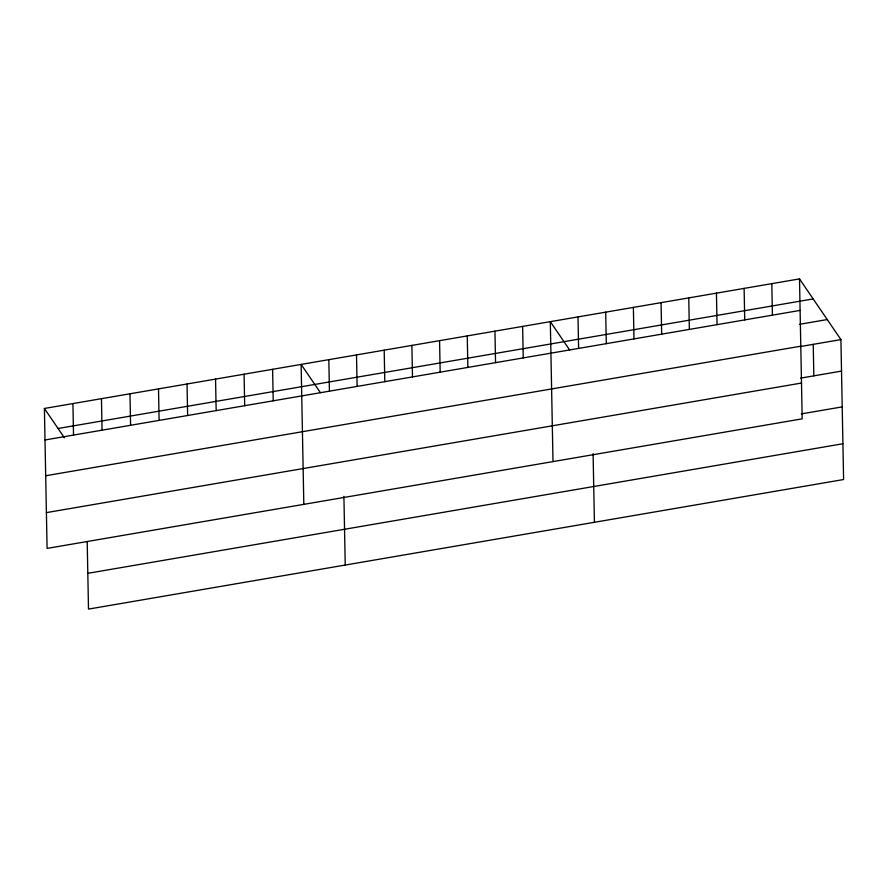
<?xml version="1.0" encoding="UTF-8"?>
<svg xmlns="http://www.w3.org/2000/svg" width="888" height="888" viewBox="0 0 888 888"><rect width="100%" height="100%" fill="white"/><g stroke="black" fill="none" stroke-linecap="round" stroke-linejoin="round"><path stroke-width="1.33" d="M799.5 278.899L802.186 418.836L47.086 548.407L44.4 408.469L799.5 278.899L840.914 339.593L843.6 479.531L88.5 609.101L87.202 541.724M58.064 428.493L813.164 298.923M45.011 439.971L800.11 310.4M799.555 324.309L827.25 319.558M45.688 475.757L800.787 346.187M800.044 346.609L840.914 339.593M800.643 378.11L841.513 371.106M46.398 512.62L801.498 383.05M801.331 413.897L842.201 406.882M87.812 573.326L842.912 443.745M569.619 349.939L550.316 321.656L553.002 461.594M320.435 392.696L301.132 364.413L303.818 504.351M44.4 408.469L64.402 437.784M813.23 344.344L813.83 375.857M771.816 283.649L772.416 315.151M744.122 288.4L744.732 319.902M716.438 293.151L717.049 324.653M688.755 297.902L689.354 329.404M661.061 302.653L661.671 334.154M633.377 307.403L633.988 338.905M605.694 312.154L606.293 343.656M593.095 453.59L594.416 522.288M577.999 316.905L578.61 348.407M522.632 326.407L523.232 357.908M494.949 331.157L495.548 362.659M467.255 335.908L467.865 367.41M439.571 340.659L440.171 372.161M411.888 345.41L412.487 376.912M384.193 350.161L384.804 381.662M356.51 354.911L357.109 386.424M343.911 496.348L345.232 565.046M328.826 359.662L329.426 391.175M272.605 369.308L273.215 400.821M244.078 374.203L244.688 405.716M215.551 379.098L216.161 410.611M187.035 383.993L187.634 415.506M158.508 388.889L159.107 420.401M129.981 393.784L130.58 425.285M101.454 398.679L102.053 430.181M72.927 403.574L73.526 435.076"/></g></svg>
